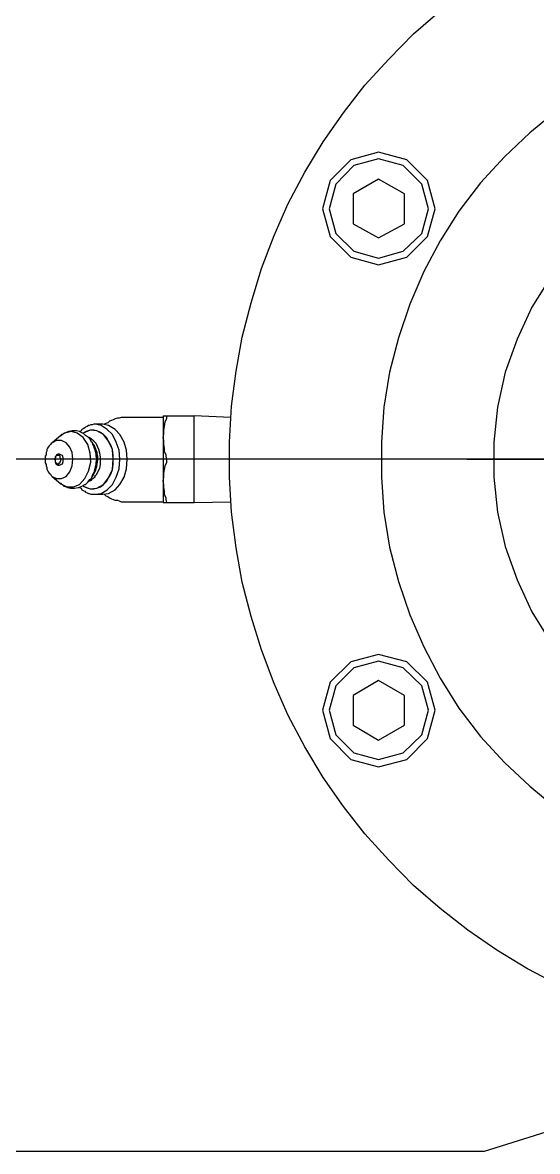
# Model space of a CAD drawing. Header units: millimetres. Extents: x -211 to 45495, y 24 to 52952.
# Drawn here: x 23073 to 23132.5, y 28212.1 to 28342.5 of the extents above; entities that cross this region are included whole.
import ezdxf

# ---------------------------------------------------------------- set-up
doc = ezdxf.new("R2010")
doc.units = ezdxf.units.MM
doc.layers.add('Layer2', color=7, linetype='Continuous')

# ---------------------------------------------------------------- blocks, each defined once
blk = doc.blocks.new('BLKF884')
at = {"layer": 'Layer2', "color": 7, "linetype": 'Continuous', "lineweight": 25}
for p, q in [((23114.14, 28269.5), (23110.96, 28268.64)), ((23117.42, 28268.64), (23114.14, 28269.5)), ((23110.96, 28268.64), (23108.55, 28266.31)), ((23119.83, 28266.31), (23117.42, 28268.64)), ((23108.55, 28266.31), (23107.68, 28263.04)), ((23120.69, 28263.04), (23119.83, 28266.31)), ((23107.68, 28263.04), (23108.55, 28259.77)), ((23108.55, 28259.77), (23110.96, 28257.36)), ((23117.42, 28257.36), (23119.83, 28259.77)), ((23110.96, 28257.36), (23114.14, 28256.5)), ((23114.14, 28256.5), (23117.42, 28257.36))]:
    blk.add_line(p, q, dxfattribs=at)
blk = doc.blocks.new('BLKF885')
at = {"layer": 'Layer2', "color": 7, "linetype": 'Continuous', "lineweight": 25}
for p, q in [((23114.14, 28268.72), (23111.3, 28267.95)), ((23116.99, 28267.95), (23114.14, 28268.72)), ((23111.3, 28267.95), (23109.23, 28265.88)), ((23119.14, 28265.88), (23116.99, 28267.95)), ((23109.23, 28265.88), (23108.46, 28263.04)), ((23119.91, 28263.04), (23119.14, 28265.88)), ((23108.46, 28263.04), (23109.23, 28260.2)), ((23109.23, 28260.2), (23111.3, 28258.13)), ((23116.99, 28258.13), (23119.14, 28260.2)), ((23111.3, 28258.13), (23114.14, 28257.36)), ((23114.14, 28257.36), (23116.99, 28258.13))]:
    blk.add_line(p, q, dxfattribs=at)
blk = doc.blocks.new('BLKF886')
at = {"layer": 'Layer2', "color": 7, "linetype": 'Continuous', "lineweight": 25}
for p, q in [((23111.22, 28264.76), (23111.22, 28261.32)), ((23111.22, 28261.32), (23114.14, 28259.6)), ((23114.14, 28259.6), (23117.16, 28261.32))]:
    blk.add_line(p, q, dxfattribs=at)
blk = doc.blocks.new('BLKF887')
at = {"layer": 'Layer2', "color": 7, "linetype": 'Continuous', "lineweight": 25}
for p, q in [((23114.14, 28327.54), (23110.96, 28326.68)), ((23117.42, 28326.68), (23114.14, 28327.54)), ((23110.96, 28326.68), (23108.55, 28324.27)), ((23119.83, 28324.27), (23117.42, 28326.68)), ((23108.55, 28324.27), (23107.68, 28321)), ((23120.69, 28321), (23119.83, 28324.27)), ((23107.68, 28321), (23108.55, 28317.81)), ((23108.55, 28317.81), (23110.96, 28315.4)), ((23117.42, 28315.4), (23119.83, 28317.81)), ((23110.96, 28315.4), (23114.14, 28314.54)), ((23114.14, 28314.54), (23117.42, 28315.4))]:
    blk.add_line(p, q, dxfattribs=at)
blk = doc.blocks.new('BLKF888')
at = {"layer": 'Layer2', "color": 7, "linetype": 'Continuous', "lineweight": 25}
for p, q in [((23114.14, 28326.77), (23111.3, 28325.99)), ((23116.99, 28325.99), (23114.14, 28326.77)), ((23111.3, 28325.99), (23109.23, 28323.84)), ((23119.14, 28323.84), (23116.99, 28325.99)), ((23109.23, 28323.84), (23108.46, 28321)), ((23119.91, 28321), (23119.14, 28323.84)), ((23108.46, 28321), (23109.23, 28318.15)), ((23109.23, 28318.15), (23111.3, 28316.09)), ((23116.99, 28316.09), (23119.14, 28318.15)), ((23111.3, 28316.09), (23114.14, 28315.31)), ((23114.14, 28315.31), (23116.99, 28316.09))]:
    blk.add_line(p, q, dxfattribs=at)
blk = doc.blocks.new('BLKF916')
at = {"layer": 'Layer2', "color": 7, "linetype": 'Continuous', "lineweight": 25}
for p, q in [((23076.08, 28293.61), (23075.99, 28293.44)), ((23076.25, 28293.78), (23076.08, 28293.61)), ((23076.34, 28293.87), (23076.25, 28293.78)), ((23076.43, 28293.96), (23076.34, 28293.87)), ((23075.74, 28292.58), (23075.65, 28292.41)), ((23075.65, 28292.41), (23075.65, 28292.23)), ((23075.82, 28293.01), (23075.74, 28292.84)), ((23075.74, 28292.84), (23075.74, 28292.58)), ((23075.91, 28293.35), (23075.82, 28293.18)), ((23075.82, 28293.18), (23075.82, 28293.01)), ((23075.99, 28293.44), (23075.91, 28293.35))]:
    blk.add_line(p, q, dxfattribs=at)
blk = doc.blocks.new('BLKF917')
at = {"layer": 'Layer2', "color": 7, "linetype": 'Continuous', "lineweight": 25}
for p, q in [((23077.63, 28294.9), (23077.54, 28294.9)), ((23077.54, 28294.9), (23077.54, 28294.82)), ((23077.72, 28294.99), (23077.63, 28294.9)), ((23077.8, 28294.99), (23077.72, 28294.99)), ((23077.89, 28295.08), (23077.8, 28295.08)), ((23077.8, 28295.08), (23077.8, 28294.99))]:
    blk.add_line(p, q, dxfattribs=at)
blk = doc.blocks.new('BLKF918')
at = {"layer": 'Layer2', "color": 7, "linetype": 'Continuous', "lineweight": 25}
for p, q in [((23079.35, 28295.08), (23078.66, 28295.25)), ((23080.04, 28294.56), (23079.35, 28295.08)), ((23080.56, 28293.78), (23080.04, 28294.56)), ((23080.82, 28292.75), (23080.56, 28293.78)), ((23080.9, 28291.72), (23080.82, 28292.75)), ((23080.64, 28290.68), (23080.9, 28291.72)), ((23079.61, 28289.13), (23080.21, 28289.82)), ((23080.21, 28289.82), (23080.64, 28290.68)), ((23077.46, 28289.22), (23078.15, 28288.88)), ((23078.15, 28288.88), (23078.92, 28288.88)), ((23078.92, 28288.88), (23079.61, 28289.13))]:
    blk.add_line(p, q, dxfattribs=at)
blk = doc.blocks.new('BLKF919')
at = {"layer": 'Layer2', "color": 7, "linetype": 'Continuous', "lineweight": 25}
for p, q in [((23077.54, 28294.21), (23076.94, 28294.21)), ((23078.06, 28293.96), (23077.54, 28294.21)), ((23078.49, 28293.44), (23078.06, 28293.96)), ((23078.75, 28292.84), (23078.49, 28293.44)), ((23078.84, 28292.06), (23078.75, 28292.84)), ((23075.65, 28292.06), (23075.65, 28291.63)), ((23075.65, 28291.63), (23075.74, 28291.46)), ((23075.74, 28291.46), (23075.74, 28291.29)), ((23075.74, 28291.29), (23075.82, 28291.11)), ((23075.82, 28291.11), (23075.82, 28290.94)), ((23075.82, 28290.94), (23075.91, 28290.77)), ((23078.49, 28290.6), (23078.75, 28291.29)), ((23078.75, 28291.29), (23078.84, 28292.06)), ((23075.91, 28290.77), (23075.99, 28290.6)), ((23075.99, 28290.6), (23076.08, 28290.43)), ((23076.08, 28290.43), (23076.25, 28290.34)), ((23076.25, 28290.34), (23076.34, 28290.17)), ((23076.34, 28290.17), (23076.43, 28290.08)), ((23076.43, 28290.08), (23076.94, 28289.82)), ((23076.94, 28289.82), (23077.54, 28289.82)), ((23077.54, 28289.82), (23078.06, 28290.08)), ((23078.06, 28290.08), (23078.49, 28290.6))]:
    blk.add_line(p, q, dxfattribs=at)
blk = doc.blocks.new('BLKF920')
at = {"layer": 'Layer2', "color": 7, "linetype": 'Continuous', "lineweight": 25}
for p, q in [((23081.51, 28292.84), (23081.42, 28293.09)), ((23081.51, 28292.66), (23081.51, 28292.84)), ((23081.51, 28292.41), (23081.51, 28292.66)), ((23081.59, 28292.15), (23081.51, 28292.41)), ((23081.42, 28291.03), (23081.51, 28291.29)), ((23081.42, 28290.86), (23081.42, 28291.03)), ((23081.51, 28291.72), (23081.59, 28291.98)), ((23081.51, 28291.46), (23081.51, 28291.72)), ((23081.51, 28291.29), (23081.51, 28291.46)), ((23081.59, 28291.98), (23081.59, 28292.15)), ((23081.33, 28290.6), (23081.42, 28290.86))]:
    blk.add_line(p, q, dxfattribs=at)
blk = doc.blocks.new('BLKF921')
at = {"layer": 'Layer2', "color": 7, "linetype": 'Continuous', "lineweight": 25}
for p, q in [((23081.08, 28289.99), (23081.08, 28290.17)), ((23081.08, 28290.17), (23081.16, 28290.17)), ((23081.16, 28290.17), (23081.16, 28290.34)), ((23081.16, 28290.34), (23081.25, 28290.34)), ((23081.25, 28290.43), (23081.25, 28290.51)), ((23081.25, 28290.34), (23081.25, 28290.43))]:
    blk.add_line(p, q, dxfattribs=at)
blk = doc.blocks.new('BLKF922')
at = {"layer": 'Layer2', "color": 7, "linetype": 'Continuous', "lineweight": 25}
for p, q in [((23077.63, 28294.9), (23077.54, 28294.9)), ((23077.89, 28295.08), (23077.63, 28294.9)), ((23078.32, 28295.25), (23077.89, 28295.08)), ((23078.41, 28295.25), (23078.32, 28295.25)), ((23078.75, 28295.33), (23078.41, 28295.25)), ((23079.18, 28295.33), (23078.75, 28295.33)), ((23079.27, 28295.33), (23079.18, 28295.33)), ((23079.61, 28295.25), (23079.27, 28295.33)), ((23079.96, 28295.08), (23079.61, 28295.25)), ((23080.04, 28295.08), (23079.96, 28295.08)), ((23080.3, 28294.82), (23080.04, 28295.08)), ((23080.64, 28294.56), (23080.3, 28294.82)), ((23080.82, 28294.39), (23080.64, 28294.56)), ((23080.99, 28294.04), (23080.82, 28294.39)), ((23081.08, 28294.04), (23080.99, 28294.04)), ((23081.25, 28293.7), (23081.08, 28294.04)), ((23081.25, 28293.61), (23081.25, 28293.7))]:
    blk.add_line(p, q, dxfattribs=at)
blk = doc.blocks.new('BLKF923')
at = {"layer": 'Layer2', "color": 7, "linetype": 'Continuous', "lineweight": 25}
for p, q in [((23081.42, 28293.09), (23081.33, 28293.27)), ((23081.51, 28292.66), (23081.42, 28293.09)), ((23081.59, 28292.49), (23081.51, 28292.66)), ((23081.59, 28292.06), (23081.59, 28292.49)), ((23081.33, 28290.68), (23081.42, 28291.03)), ((23081.42, 28291.03), (23081.51, 28291.46)), ((23081.51, 28291.63), (23081.59, 28292.06)), ((23081.51, 28291.54), (23081.51, 28291.63)), ((23081.51, 28291.46), (23081.51, 28291.54)), ((23080.56, 28289.39), (23080.82, 28289.74)), ((23080.82, 28289.74), (23080.9, 28289.74)), ((23080.9, 28289.74), (23081.08, 28290.08)), ((23081.08, 28290.08), (23081.25, 28290.51)), ((23081.25, 28290.51), (23081.33, 28290.6)), ((23081.33, 28290.6), (23081.33, 28290.68)), ((23077.37, 28289.31), (23077.46, 28289.31)), ((23077.46, 28289.31), (23077.72, 28289.05)), ((23077.72, 28289.05), (23077.8, 28288.96)), ((23077.8, 28288.96), (23077.89, 28288.96)), ((23077.89, 28288.96), (23078.23, 28288.79)), ((23078.23, 28288.79), (23078.58, 28288.7)), ((23078.58, 28288.7), (23078.66, 28288.7)), ((23078.66, 28288.7), (23079.01, 28288.7)), ((23079.01, 28288.7), (23079.44, 28288.79)), ((23079.44, 28288.79), (23079.53, 28288.79)), ((23079.53, 28288.79), (23079.87, 28288.96)), ((23079.87, 28288.96), (23080.21, 28289.13)), ((23080.21, 28289.13), (23080.3, 28289.13)), ((23080.3, 28289.13), (23080.56, 28289.39))]:
    blk.add_line(p, q, dxfattribs=at)
blk = doc.blocks.new('BLKF924')
at = {"layer": 'Layer2', "color": 7, "linetype": 'Continuous', "lineweight": 25}
for p, q in [((23076.86, 28292.41), (23076.77, 28292.15)), ((23076.94, 28292.58), (23076.86, 28292.41)), ((23077.11, 28292.66), (23076.94, 28292.58)), ((23077.29, 28292.66), (23077.11, 28292.66)), ((23077.46, 28292.58), (23077.29, 28292.66)), ((23077.63, 28292.49), (23077.46, 28292.58)), ((23077.72, 28292.23), (23077.63, 28292.49)), ((23077.72, 28292.06), (23077.72, 28292.23)), ((23076.77, 28292.15), (23076.68, 28292.06)), ((23076.68, 28292.06), (23076.77, 28292.06)), ((23076.77, 28292.06), (23076.77, 28291.8)), ((23076.77, 28291.8), (23076.86, 28291.54)), ((23076.94, 28291.46), (23077.11, 28291.37)), ((23077.11, 28291.37), (23077.29, 28291.37)), ((23077.29, 28291.37), (23077.46, 28291.46)), ((23077.46, 28291.46), (23077.63, 28291.54)), ((23077.63, 28291.54), (23077.72, 28291.8)), ((23077.72, 28291.8), (23077.72, 28292.06))]:
    blk.add_line(p, q, dxfattribs=at)
blk = doc.blocks.new('BLKF925')
at = {"layer": 'Layer2', "color": 7, "linetype": 'Continuous', "lineweight": 25}
for p, q in [((23076.86, 28292.41), (23076.77, 28292.32)), ((23076.77, 28292.32), (23076.77, 28292.23)), ((23076.77, 28292.23), (23076.77, 28292.15)), ((23076.94, 28292.49), (23076.86, 28292.41)), ((23077.11, 28292.49), (23076.94, 28292.49)), ((23077.29, 28292.49), (23077.2, 28292.49)), ((23077.37, 28292.41), (23077.29, 28292.49)), ((23077.37, 28292.23), (23077.37, 28292.41)), ((23077.46, 28292.15), (23077.37, 28292.23)), ((23076.77, 28292.15), (23076.77, 28292.06)), ((23076.77, 28292.06), (23076.77, 28291.98)), ((23076.77, 28291.98), (23076.77, 28291.89)), ((23076.77, 28291.89), (23076.77, 28291.8)), ((23076.77, 28291.8), (23076.77, 28291.72)), ((23076.77, 28291.72), (23076.86, 28291.63)), ((23076.86, 28291.63), (23076.94, 28291.63)), ((23076.94, 28291.63), (23076.94, 28291.54)), ((23076.94, 28291.54), (23077.03, 28291.54)), ((23077.03, 28291.54), (23077.11, 28291.54)), ((23077.11, 28291.54), (23077.2, 28291.54)), ((23077.2, 28291.54), (23077.29, 28291.63)), ((23077.29, 28291.63), (23077.37, 28291.63)), ((23077.37, 28291.8), (23077.46, 28291.89)), ((23077.37, 28291.63), (23077.37, 28291.8)), ((23077.46, 28292.06), (23077.46, 28292.15)), ((23077.46, 28291.89), (23077.46, 28292.06))]:
    blk.add_line(p, q, dxfattribs=at)
blk = doc.blocks.new('BLKF926')
at = {"layer": 'Layer2', "color": 7, "linetype": 'Continuous', "lineweight": 25}
for p, q in [((23081.33, 28293.53), (23081.33, 28293.61)), ((23081.33, 28293.44), (23081.33, 28293.53)), ((23081.42, 28293.35), (23081.33, 28293.44)), ((23081.42, 28293.27), (23081.42, 28293.35)), ((23081.51, 28293.18), (23081.42, 28293.27)), ((23081.51, 28292.92), (23081.51, 28293.18)), ((23081.59, 28292.84), (23081.51, 28292.92))]:
    blk.add_line(p, q, dxfattribs=at)
blk = doc.blocks.new('BLKF927')
at = {"layer": 'Layer2', "color": 7, "linetype": 'Continuous', "lineweight": 25}
for p, q in [((23081.16, 28293.7), (23081.16, 28293.87)), ((23081.25, 28293.7), (23081.16, 28293.7)), ((23081.25, 28293.61), (23081.25, 28293.7))]:
    blk.add_line(p, q, dxfattribs=at)
blk = doc.blocks.new('BLKF928')
at = {"layer": 'Layer2', "color": 7, "linetype": 'Continuous', "lineweight": 25}
for p, q in [((23081.68, 28292.32), (23081.59, 28292.49)), ((23081.68, 28292.15), (23081.68, 28292.32)), ((23081.42, 28290.77), (23081.51, 28290.94)), ((23081.51, 28291.03), (23081.59, 28291.2)), ((23081.51, 28290.94), (23081.51, 28291.03)), ((23081.59, 28291.54), (23081.68, 28291.72)), ((23081.59, 28291.37), (23081.59, 28291.54)), ((23081.59, 28291.2), (23081.59, 28291.37)), ((23081.68, 28292.06), (23081.68, 28292.15)), ((23081.68, 28291.89), (23081.68, 28292.06)), ((23081.68, 28291.72), (23081.68, 28291.89))]:
    blk.add_line(p, q, dxfattribs=at)
blk = doc.blocks.new('BLKF929')
at = {"layer": 'Layer2', "color": 7, "linetype": 'Continuous', "lineweight": 25}
for p, q in [((23081.25, 28290.34), (23081.25, 28290.43)), ((23081.25, 28290.43), (23081.33, 28290.43)), ((23081.33, 28290.6), (23081.42, 28290.68)), ((23081.33, 28290.43), (23081.33, 28290.6))]:
    blk.add_line(p, q, dxfattribs=at)
blk = doc.blocks.new('BLKF930')
at = {"layer": 'Layer2', "color": 7, "linetype": 'Continuous', "lineweight": 25}
for p, q in [((23081.59, 28292.92), (23081.59, 28292.66)), ((23081.59, 28292.66), (23081.68, 28292.41)), ((23081.68, 28292.41), (23081.68, 28291.98)), ((23081.51, 28291.11), (23081.42, 28290.68)), ((23081.59, 28291.46), (23081.51, 28291.11)), ((23081.68, 28291.98), (23081.59, 28291.54)), ((23081.59, 28291.54), (23081.59, 28291.46))]:
    blk.add_line(p, q, dxfattribs=at)
blk = doc.blocks.new('BLKF931')
at = {"layer": 'Layer2', "color": 7, "linetype": 'Continuous', "lineweight": 25}
for p, q in [((23081.16, 28293.78), (23081.25, 28293.78)), ((23081.25, 28293.78), (23081.42, 28293.35)), ((23081.42, 28293.35), (23081.42, 28293.27))]:
    blk.add_line(p, q, dxfattribs=at)
blk = doc.blocks.new('BLKF932')
at = {"layer": 'Layer2', "color": 7, "linetype": 'Continuous', "lineweight": 25}
for p, q in [((23081.59, 28295.33), (23080.82, 28295.42)), ((23082.37, 28294.9), (23081.59, 28295.33)), ((23082.97, 28294.13), (23082.37, 28294.9)), ((23083.4, 28293.18), (23082.97, 28294.13)), ((23083.49, 28292.06), (23083.4, 28293.18)), ((23083.4, 28290.86), (23083.49, 28292.06)), ((23082.37, 28289.13), (23082.97, 28289.91)), ((23082.97, 28289.91), (23083.4, 28290.86)), ((23080.04, 28288.96), (23080.82, 28288.62)), ((23080.82, 28288.62), (23081.59, 28288.7)), ((23081.59, 28288.7), (23082.37, 28289.13))]:
    blk.add_line(p, q, dxfattribs=at)
blk = doc.blocks.new('BLKF933')
at = {"layer": 'Layer2', "color": 7, "linetype": 'Continuous', "lineweight": 25}
for p, q in [((23081.25, 28294.13), (23080.99, 28294.39)), ((23081.51, 28293.87), (23081.25, 28294.13)), ((23081.68, 28293.53), (23081.51, 28293.87)), ((23081.85, 28293.18), (23081.68, 28293.53)), ((23081.94, 28292.75), (23081.85, 28293.18)), ((23082.02, 28292.32), (23081.94, 28292.75)), ((23082.02, 28291.89), (23082.02, 28292.32)), ((23081.76, 28290.68), (23081.94, 28291.03)), ((23081.94, 28291.03), (23082.02, 28291.46)), ((23082.02, 28291.46), (23082.02, 28291.89)), ((23081.59, 28290.34), (23081.76, 28290.68))]:
    blk.add_line(p, q, dxfattribs=at)
blk = doc.blocks.new('BLKF934')
at = {"layer": 'Layer2', "color": 7, "linetype": 'Continuous', "lineweight": 25}
for p, q in [((23080.82, 28289.56), (23080.9, 28289.65)), ((23080.9, 28289.65), (23080.99, 28289.65)), ((23080.99, 28289.65), (23081.08, 28289.74)), ((23081.08, 28289.74), (23081.16, 28289.82)), ((23081.16, 28289.82), (23081.25, 28289.91)), ((23081.25, 28289.91), (23081.33, 28289.99)), ((23081.33, 28289.99), (23081.42, 28289.99)), ((23081.42, 28290.17), (23081.51, 28290.25)), ((23081.42, 28289.99), (23081.42, 28290.17)), ((23080.64, 28289.48), (23080.73, 28289.56)), ((23080.73, 28289.56), (23080.82, 28289.56))]:
    blk.add_line(p, q, dxfattribs=at)
blk = doc.blocks.new('BLKF935')
at = {"layer": 'Layer2', "color": 7, "linetype": 'Continuous', "lineweight": 25}
for p, q in [((23079.61, 28288.79), (23079.78, 28288.7)), ((23079.78, 28288.7), (23079.87, 28288.53)), ((23079.87, 28288.53), (23080.04, 28288.44)), ((23080.04, 28288.44), (23080.21, 28288.36)), ((23080.21, 28288.36), (23080.3, 28288.27)), ((23080.3, 28288.27), (23080.47, 28288.19)), ((23080.47, 28288.19), (23080.64, 28288.1)), ((23080.64, 28288.1), (23080.73, 28288.1)), ((23080.73, 28288.1), (23080.9, 28288.01)), ((23080.9, 28288.01), (23081.08, 28288.01)), ((23081.08, 28288.01), (23081.25, 28288.01))]:
    blk.add_line(p, q, dxfattribs=at)
blk = doc.blocks.new('BLKF936')
at = {"layer": 'Layer2', "color": 7, "linetype": 'Continuous', "lineweight": 25}
for p, q in [((23080.82, 28295.42), (23080.39, 28295.25)), ((23081.25, 28295.42), (23080.82, 28295.42)), ((23081.59, 28295.33), (23081.25, 28295.42)), ((23082.02, 28295.16), (23081.59, 28295.33)), ((23082.37, 28294.9), (23082.02, 28295.16)), ((23082.71, 28294.56), (23082.37, 28294.9)), ((23082.97, 28294.13), (23082.71, 28294.56)), ((23083.23, 28293.7), (23082.97, 28294.13)), ((23083.4, 28293.18), (23083.23, 28293.7)), ((23083.49, 28292.58), (23083.4, 28293.18)), ((23083.49, 28292.06), (23083.49, 28292.58))]:
    blk.add_line(p, q, dxfattribs=at)
blk = doc.blocks.new('BLKF937')
at = {"layer": 'Layer2', "color": 7, "linetype": 'Continuous', "lineweight": 25}
for p, q in [((23083.4, 28290.86), (23083.49, 28291.46)), ((23082.71, 28289.48), (23082.97, 28289.91)), ((23082.97, 28289.91), (23083.23, 28290.34)), ((23083.23, 28290.34), (23083.4, 28290.86)), ((23080.04, 28288.96), (23080.39, 28288.79)), ((23080.39, 28288.79), (23080.82, 28288.62)), ((23080.82, 28288.62), (23081.25, 28288.62)), ((23081.25, 28288.62), (23081.59, 28288.7)), ((23081.59, 28288.7), (23082.02, 28288.88)), ((23082.02, 28288.88), (23082.37, 28289.13)), ((23082.37, 28289.13), (23082.71, 28289.48))]:
    blk.add_line(p, q, dxfattribs=at)
blk = doc.blocks.new('BLKF938')
at = {"layer": 'Layer2', "color": 7, "linetype": 'Continuous', "lineweight": 25}
for p, q in [((23083.74, 28295.51), (23082.97, 28295.94)), ((23084.26, 28294.9), (23083.74, 28295.51)), ((23084.78, 28294.04), (23084.26, 28294.9)), ((23085.04, 28293.09), (23084.78, 28294.04)), ((23085.12, 28292.06), (23085.04, 28293.09)), ((23084.78, 28289.99), (23085.04, 28290.94)), ((23085.04, 28290.94), (23085.12, 28292.06)), ((23084.26, 28289.13), (23084.78, 28289.99)), ((23082.97, 28288.1), (23083.74, 28288.53)), ((23083.74, 28288.53), (23084.26, 28289.13)), ((23082.28, 28288.01), (23082.97, 28288.1))]:
    blk.add_line(p, q, dxfattribs=at)
blk = doc.blocks.new('BLKF939')
at = {"layer": 'Layer2', "color": 7, "linetype": 'Continuous', "lineweight": 25}
for p, q in [((23081.25, 28296.11), (23081.08, 28296.02)), ((23081.42, 28296.11), (23081.25, 28296.11)), ((23079.87, 28295.51), (23079.78, 28295.33)), ((23080.04, 28295.59), (23079.87, 28295.51)), ((23080.21, 28295.68), (23080.04, 28295.59)), ((23080.3, 28295.76), (23080.21, 28295.68)), ((23080.47, 28295.85), (23080.3, 28295.76)), ((23080.64, 28295.94), (23080.47, 28295.85)), ((23080.73, 28295.94), (23080.64, 28295.94)), ((23080.9, 28296.02), (23080.73, 28295.94)), ((23081.08, 28296.02), (23080.9, 28296.02))]:
    blk.add_line(p, q, dxfattribs=at)
blk = doc.blocks.new('BLKF940')
at = {"layer": 'Layer2', "color": 7, "linetype": 'Continuous', "lineweight": 25}
for p, q in [((23082.8, 28295.51), (23082.11, 28295.94)), ((23083.4, 28294.9), (23082.8, 28295.51)), ((23083.83, 28294.04), (23083.4, 28294.9)), ((23084.18, 28293.09), (23083.83, 28294.04)), ((23084.26, 28292.06), (23084.18, 28293.09)), ((23083.83, 28289.99), (23084.18, 28290.94)), ((23084.18, 28290.94), (23084.26, 28292.06)), ((23083.4, 28289.13), (23083.83, 28289.99)), ((23082.11, 28288.1), (23082.8, 28288.53)), ((23082.8, 28288.53), (23083.4, 28289.13)), ((23081.42, 28288.01), (23082.11, 28288.1))]:
    blk.add_line(p, q, dxfattribs=at)
blk = doc.blocks.new('BLKF941')
at = {"layer": 'Layer2', "color": 7, "linetype": 'Continuous', "lineweight": 25}
for p, q in [((23089.34, 28293.78), (23089.34, 28294.21)), ((23089.43, 28293.35), (23089.34, 28293.78)), ((23089.43, 28292.92), (23089.43, 28293.35)), ((23089.6, 28292.58), (23089.43, 28292.92)), ((23089.6, 28292.41), (23089.6, 28292.58)), ((23089.69, 28292.06), (23089.6, 28292.41))]:
    blk.add_line(p, q, dxfattribs=at)
blk = doc.blocks.new('BLKF942')
at = {"layer": 'Layer2', "color": 7, "linetype": 'Continuous', "lineweight": 25}
for p, q in [((23089.43, 28295.85), (23089.51, 28296.37)), ((23089.51, 28296.37), (23089.69, 28296.8)), ((23089.26, 28294.56), (23089.34, 28294.99)), ((23089.34, 28295.42), (23089.43, 28295.85)), ((23089.34, 28294.99), (23089.34, 28295.42))]:
    blk.add_line(p, q, dxfattribs=at)
blk = doc.blocks.new('BLKF943')
at = {"layer": 'Layer2', "color": 7, "linetype": 'Continuous', "lineweight": 25}
for p, q in [((23089.43, 28290.86), (23089.51, 28291.29)), ((23089.51, 28291.29), (23089.69, 28291.72)), ((23089.26, 28289.56), (23089.34, 28289.99)), ((23089.34, 28290.43), (23089.43, 28290.86)), ((23089.34, 28289.99), (23089.34, 28290.43))]:
    blk.add_line(p, q, dxfattribs=at)
blk = doc.blocks.new('BLKF944')
at = {"layer": 'Layer2', "color": 7, "linetype": 'Continuous', "lineweight": 25}
for p, q in [((23089.34, 28288.79), (23089.34, 28289.13)), ((23089.43, 28288.36), (23089.34, 28288.79)), ((23089.43, 28287.93), (23089.43, 28288.36)), ((23089.6, 28287.58), (23089.43, 28287.93)), ((23089.6, 28287.41), (23089.6, 28287.58)), ((23089.69, 28287.07), (23089.6, 28287.41))]:
    blk.add_line(p, q, dxfattribs=at)
blk = doc.blocks.new('BLKF945')
at = {"layer": 'Layer2', "color": 7, "linetype": 'Continuous', "lineweight": 25}
for p, q in [((23082.45, 28288.01), (23082.63, 28287.84)), ((23082.63, 28287.84), (23082.88, 28287.76)), ((23082.88, 28287.76), (23083.06, 28287.58)), ((23083.06, 28287.58), (23083.31, 28287.5)), ((23083.31, 28287.5), (23083.49, 28287.41)), ((23083.49, 28287.41), (23083.74, 28287.33)), ((23083.74, 28287.33), (23084, 28287.33)), ((23084, 28287.33), (23084.18, 28287.24)), ((23084.18, 28287.24), (23084.43, 28287.15)), ((23084.43, 28287.15), (23084.69, 28287.15)), ((23084.69, 28287.15), (23084.95, 28287.15))]:
    blk.add_line(p, q, dxfattribs=at)
blk = doc.blocks.new('BLKF946')
at = {"layer": 'Layer2', "color": 7, "linetype": 'Continuous', "lineweight": 25}
for p, q in [((23082.88, 28296.28), (23082.63, 28296.19)), ((23083.06, 28296.45), (23082.88, 28296.28)), ((23083.31, 28296.54), (23083.06, 28296.45)), ((23083.49, 28296.63), (23083.31, 28296.54)), ((23083.74, 28296.71), (23083.49, 28296.63)), ((23084, 28296.8), (23083.74, 28296.71)), ((23084.18, 28296.8), (23084, 28296.8)), ((23084.43, 28296.88), (23084.18, 28296.8)), ((23085.21, 28296.88), (23084.43, 28296.88))]:
    blk.add_line(p, q, dxfattribs=at)
blk = doc.blocks.new('BLKF1313')
at = {"layer": 'Layer2', "color": 7, "linetype": 'Continuous', "lineweight": 25}
for p, q in [((23161.33, 28341.92), (23157.29, 28341.49)), ((23165.47, 28342.01), (23161.33, 28341.92)), ((23169.51, 28341.75), (23165.47, 28342.01)), ((23153.24, 28340.8), (23149.36, 28339.68)), ((23157.29, 28341.49), (23153.24, 28340.8)), ((23173.56, 28341.15), (23169.51, 28341.75)), ((23177.52, 28340.29), (23173.56, 28341.15)), ((23149.36, 28339.68), (23145.49, 28338.3)), ((23181.4, 28339.08), (23177.52, 28340.29)), ((23145.49, 28338.3), (23141.79, 28336.58)), ((23185.19, 28337.53), (23181.4, 28339.08)), ((23141.79, 28336.58), (23138.26, 28334.6)), ((23188.8, 28335.64), (23185.19, 28337.53)), ((23192.25, 28333.57), (23188.8, 28335.64)), ((23138.26, 28334.6), (23134.81, 28332.36)), ((23195.61, 28331.16), (23192.25, 28333.57)), ((23134.81, 28332.36), (23131.62, 28329.78)), ((23198.62, 28328.49), (23195.61, 28331.16)), ((23131.62, 28329.78), (23128.7, 28327.02)), ((23201.55, 28325.56), (23198.62, 28328.49)), ((23128.7, 28327.02), (23125.94, 28324.01)), ((23204.13, 28322.37), (23201.55, 28325.56)), ((23125.94, 28324.01), (23123.44, 28320.74)), ((23206.46, 28319.02), (23204.13, 28322.37)), ((23123.44, 28320.74), (23121.29, 28317.29)), ((23208.52, 28315.57), (23206.46, 28319.02)), ((23121.29, 28317.29), (23119.4, 28313.76)), ((23210.33, 28311.87), (23208.52, 28315.57)), ((23119.4, 28313.76), (23117.76, 28309.97)), ((23211.8, 28308.08), (23210.33, 28311.87)), ((23117.76, 28309.97), (23116.47, 28306.1)), ((23212.92, 28304.12), (23211.8, 28308.08)), ((23116.47, 28306.1), (23115.43, 28302.14)), ((23213.78, 28300.16), (23212.92, 28304.12)), ((23115.43, 28302.14), (23114.75, 28298.09)), ((23214.21, 28296.11), (23213.78, 28300.16)), ((23114.75, 28298.09), (23114.49, 28294.04)), ((23214.38, 28292.06), (23214.21, 28296.11)), ((23114.49, 28294.04), (23114.49, 28289.99)), ((23114.49, 28289.99), (23114.75, 28285.95)), ((23213.78, 28283.88), (23214.21, 28287.93)), ((23114.75, 28285.95), (23115.43, 28281.9)), ((23212.92, 28279.92), (23213.78, 28283.88)), ((23115.43, 28281.9), (23116.47, 28277.94)), ((23211.8, 28275.96), (23212.92, 28279.92)), ((23116.47, 28277.94), (23117.76, 28274.06)), ((23210.33, 28272.17), (23211.8, 28275.96)), ((23117.76, 28274.06), (23119.4, 28270.36)), ((23208.52, 28268.55), (23210.33, 28272.17)), ((23119.4, 28270.36), (23121.29, 28266.74)), ((23206.46, 28265.02), (23208.52, 28268.55)), ((23121.29, 28266.74), (23123.44, 28263.3)), ((23204.13, 28261.66), (23206.46, 28265.02)), ((23123.44, 28263.3), (23125.94, 28260.03)), ((23201.55, 28258.48), (23204.13, 28261.66)), ((23125.94, 28260.03), (23128.7, 28257.01)), ((23198.62, 28255.64), (23201.55, 28258.48)), ((23128.7, 28257.01), (23131.62, 28254.26)), ((23195.61, 28252.97), (23198.62, 28255.64)), ((23131.62, 28254.26), (23134.81, 28251.67)), ((23192.25, 28250.55), (23195.61, 28252.97)), ((23134.81, 28251.67), (23138.26, 28249.43)), ((23188.8, 28248.4), (23192.25, 28250.55)), ((23138.26, 28249.43), (23141.79, 28247.45)), ((23185.19, 28246.51), (23188.8, 28248.4)), ((23141.79, 28247.45), (23145.49, 28245.73)), ((23145.49, 28245.73), (23149.36, 28244.35)), ((23181.4, 28245.04), (23185.19, 28246.51)), ((23149.36, 28244.35), (23153.24, 28243.32)), ((23177.52, 28243.75), (23181.4, 28245.04)), ((23153.24, 28243.32), (23157.29, 28242.55)), ((23169.51, 28242.29), (23173.56, 28242.89)), ((23173.56, 28242.89), (23177.52, 28243.75)), ((23157.29, 28242.55), (23161.33, 28242.12)), ((23161.33, 28242.12), (23165.47, 28242.03)), ((23165.47, 28242.03), (23169.51, 28242.29))]:
    blk.add_line(p, q, dxfattribs=at)
blk = doc.blocks.new('BLKF1314')
at = {"layer": 'Layer2', "color": 7, "linetype": 'Continuous', "lineweight": 25}
for p, q in [((23161.33, 28328.92), (23157.29, 28328.32)), ((23165.47, 28329), (23161.33, 28328.92)), ((23169.51, 28328.66), (23165.47, 28329)), ((23157.29, 28328.32), (23153.33, 28327.37)), ((23173.48, 28327.88), (23169.51, 28328.66)), ((23177.35, 28326.68), (23173.48, 28327.88)), ((23153.33, 28327.37), (23149.54, 28325.9)), ((23181.14, 28325.04), (23177.35, 28326.68)), ((23149.54, 28325.9), (23145.92, 28324.1)), ((23184.67, 28322.98), (23181.14, 28325.04)), ((23145.92, 28324.1), (23142.47, 28321.86)), ((23187.94, 28320.57), (23184.67, 28322.98)), ((23142.47, 28321.86), (23139.37, 28319.27)), ((23190.96, 28317.81), (23187.94, 28320.57)), ((23139.37, 28319.27), (23136.53, 28316.35)), ((23193.63, 28314.71), (23190.96, 28317.81)), ((23136.53, 28316.35), (23134.04, 28313.07)), ((23195.95, 28311.44), (23193.63, 28314.71)), ((23134.04, 28313.07), (23131.88, 28309.63)), ((23197.85, 28307.82), (23195.95, 28311.44)), ((23131.88, 28309.63), (23130.16, 28305.93)), ((23199.4, 28304.03), (23197.85, 28307.82)), ((23130.16, 28305.93), (23128.78, 28302.14)), ((23200.52, 28300.16), (23199.4, 28304.03)), ((23128.78, 28302.14), (23127.92, 28298.09)), ((23201.2, 28296.11), (23200.52, 28300.16)), ((23127.92, 28298.09), (23127.49, 28294.04)), ((23201.38, 28292.06), (23201.2, 28296.11)), ((23127.49, 28294.04), (23127.49, 28289.99)), ((23127.49, 28289.99), (23127.92, 28285.95)), ((23200.52, 28283.97), (23201.2, 28287.93)), ((23127.92, 28285.95), (23128.78, 28281.99)), ((23199.4, 28280.01), (23200.52, 28283.97)), ((23128.78, 28281.99), (23130.16, 28278.11)), ((23197.85, 28276.22), (23199.4, 28280.01)), ((23130.16, 28278.11), (23131.88, 28274.41)), ((23195.95, 28272.69), (23197.85, 28276.22)), ((23131.88, 28274.41), (23134.04, 28270.96)), ((23193.63, 28269.33), (23195.95, 28272.69)), ((23134.04, 28270.96), (23136.53, 28267.69)), ((23190.96, 28266.23), (23193.63, 28269.33)), ((23136.53, 28267.69), (23139.37, 28264.76)), ((23187.94, 28263.47), (23190.96, 28266.23)), ((23139.37, 28264.76), (23142.47, 28262.18)), ((23184.67, 28261.06), (23187.94, 28263.47)), ((23142.47, 28262.18), (23145.92, 28260.03)), ((23181.14, 28258.99), (23184.67, 28261.06)), ((23145.92, 28260.03), (23149.54, 28258.13)), ((23177.35, 28257.36), (23181.14, 28258.99)), ((23149.54, 28258.13), (23153.33, 28256.75)), ((23173.48, 28256.15), (23177.35, 28257.36)), ((23153.33, 28256.75), (23157.29, 28255.72)), ((23157.29, 28255.72), (23161.33, 28255.12)), ((23169.51, 28255.38), (23173.48, 28256.15)), ((23161.33, 28255.12), (23165.47, 28255.03)), ((23165.47, 28255.03), (23169.51, 28255.38))]:
    blk.add_line(p, q, dxfattribs=at)
blk = doc.blocks.new('BLKF1315')
at = {"layer": 'Layer2', "color": 7, "linetype": 'Continuous', "lineweight": 25}
for p, q in [((23118.19, 28341.23), (23121.29, 28343.9)), ((23115.35, 28338.3), (23118.19, 28341.23)), ((23112.59, 28335.29), (23115.35, 28338.3)), ((23110.1, 28332.1), (23112.59, 28335.29)), ((23107.77, 28328.75), (23110.1, 28332.1)), ((23105.62, 28325.22), (23107.77, 28328.75)), ((23103.72, 28321.6), (23105.62, 28325.22)), ((23102.09, 28317.9), (23103.72, 28321.6)), ((23100.62, 28314.11), (23102.09, 28317.9)), ((23099.42, 28310.15), (23100.62, 28314.11)), ((23098.38, 28306.18), (23099.42, 28310.15)), ((23097.7, 28302.22), (23098.38, 28306.18)), ((23097.18, 28298.18), (23097.7, 28302.22)), ((23096.92, 28294.04), (23097.18, 28298.18)), ((23096.92, 28289.99), (23096.92, 28294.04)), ((23097.18, 28285.95), (23096.92, 28289.99)), ((23097.7, 28281.81), (23097.18, 28285.95)), ((23098.38, 28277.85), (23097.7, 28281.81)), ((23099.42, 28273.89), (23098.38, 28277.85)), ((23100.62, 28270.02), (23099.42, 28273.89)), ((23102.09, 28266.14), (23100.62, 28270.02)), ((23103.72, 28262.44), (23102.09, 28266.14)), ((23105.62, 28258.82), (23103.72, 28262.44)), ((23107.77, 28255.29), (23105.62, 28258.82)), ((23110.1, 28251.93), (23107.77, 28255.29)), ((23112.59, 28248.75), (23110.1, 28251.93)), ((23115.35, 28245.73), (23112.59, 28248.75)), ((23118.19, 28242.8), (23115.35, 28245.73)), ((23121.29, 28240.13), (23118.19, 28242.8)), ((23124.48, 28237.64), (23121.29, 28240.13)), ((23127.84, 28235.31), (23124.48, 28237.64)), ((23131.37, 28233.16), (23127.84, 28235.31)), ((23134.98, 28231.26), (23131.37, 28233.16))]:
    blk.add_line(p, q, dxfattribs=at)
blk = doc.blocks.new('BLKF800')
at = {"layer": 'Layer2', "color": 7, "linetype": 'Continuous', "lineweight": 25}
for p, q in [((23114.14, 28324.44), (23111.22, 28322.72)), ((23117.16, 28322.72), (23114.14, 28324.44)), ((23111.22, 28322.72), (23111.22, 28319.27)), ((23117.16, 28319.27), (23117.16, 28322.72)), ((23119.14, 28318.15), (23119.91, 28321)), ((23119.83, 28317.81), (23120.69, 28321)), ((23111.22, 28319.27), (23114.14, 28317.64)), ((23114.14, 28317.64), (23117.16, 28319.27)), ((23082.11, 28295.94), (23081.42, 28296.11)), ((23082.28, 28296.11), (23081.42, 28296.11)), ((23082.97, 28295.94), (23082.28, 28296.11)), ((23082.63, 28296.19), (23082.45, 28296.11)), ((23089.26, 28296.88), (23085.21, 28296.88)), ((23089.26, 28297.06), (23092.87, 28297.06)), ((23089.26, 28297.06), (23089.26, 28287.07)), ((23089.69, 28296.8), (23089.69, 28297.06)), ((23092.87, 28287.07), (23092.87, 28297.06)), ((23097.09, 28296.88), (23092.87, 28297.06)), ((23077.46, 28294.82), (23076.43, 28293.96)), ((23077.54, 28294.9), (23077.37, 28294.73)), ((23077.54, 28294.82), (23077.46, 28294.82)), ((23078.66, 28295.25), (23077.89, 28295.08)), ((23079.78, 28295.33), (23079.61, 28295.25)), ((23080.82, 28295.42), (23080.04, 28295.08)), ((23080.39, 28295.25), (23080.04, 28295.08)), ((23076.94, 28294.21), (23076.43, 28293.96)), ((23080.99, 28294.39), (23080.73, 28294.56)), ((23081.08, 28293.96), (23081.08, 28294.04)), ((23081.25, 28293.7), (23081.08, 28294.04)), ((23081.16, 28293.87), (23081.08, 28293.96)), ((23081.33, 28293.61), (23081.25, 28293.7)), ((23081.25, 28293.53), (23081.25, 28293.61)), ((23081.33, 28293.27), (23081.25, 28293.61)), ((23081.33, 28293.53), (23081.25, 28293.53)), ((23081.33, 28293.27), (23081.33, 28293.53)), ((23089.34, 28294.21), (23089.26, 28294.47)), ((23075.65, 28292.23), (23075.65, 28292.06)), ((23077.2, 28292.49), (23077.11, 28292.49)), ((23081.42, 28293.09), (23081.33, 28293.27)), ((23081.42, 28293.27), (23081.59, 28292.92)), ((23081.59, 28292.66), (23081.59, 28292.84)), ((23081.59, 28292.49), (23081.59, 28292.66)), ((23089.26, 28292.06), (23048.52, 28292.06)), ((23076.86, 28291.54), (23076.94, 28291.46)), ((23083.49, 28291.46), (23083.49, 28292.06)), ((23105.45, 28292.06), (23086.93, 28292.06)), ((23092.87, 28292.06), (23089.69, 28292.06)), ((23089.69, 28291.72), (23089.69, 28292.06)), ((23097.35, 28292.06), (23093.3, 28292.06)), ((23142.13, 28292.06), (23101.48, 28292.06)), ((23113.54, 28292.06), (23109.49, 28292.06)), ((23158.32, 28292.06), (23117.59, 28292.06)), ((23124.39, 28292.06), (23158.32, 28292.06)), ((23130.5, 28292.06), (23158.32, 28292.06)), ((23076.43, 28290.08), (23077.46, 28289.22)), ((23081.42, 28290.68), (23081.08, 28290.08)), ((23081.08, 28289.99), (23081.25, 28290.34)), ((23081.25, 28290.51), (23081.33, 28290.6)), ((23081.42, 28290.68), (23081.42, 28290.77)), ((23081.51, 28290.25), (23081.59, 28290.34)), ((23089.34, 28289.13), (23089.26, 28289.48)), ((23081.25, 28288.01), (23081.42, 28288.01)), ((23081.42, 28288.01), (23082.28, 28288.01)), ((23084.95, 28287.15), (23085.21, 28287.15)), ((23085.21, 28287.15), (23089.26, 28287.15)), ((23089.26, 28287.07), (23092.87, 28287.07)), ((23092.87, 28287.07), (23097.09, 28287.15)), ((23114.14, 28266.49), (23111.22, 28264.76)), ((23117.16, 28264.76), (23114.14, 28266.49)), ((23117.16, 28261.32), (23117.16, 28264.76)), ((23119.14, 28260.2), (23119.91, 28263.04)), ((23119.83, 28259.77), (23120.69, 28263.04)), ((23166.41, 28224.55), (23126.37, 28212.06)), ((23126.37, 28212.06), (23021.23, 28212.06))]:
    blk.add_line(p, q, dxfattribs=at)
for name in ['BLKF1315', 'BLKF1313', 'BLKF1314', 'BLKF887', 'BLKF888', 'BLKF939', 'BLKF946', 'BLKF942', 'BLKF918', 'BLKF922', 'BLKF917', 'BLKF932', 'BLKF936', 'BLKF940', 'BLKF938', 'BLKF919', 'BLKF916', 'BLKF933', 'BLKF927', 'BLKF931', 'BLKF926', 'BLKF941', 'BLKF924', 'BLKF925', 'BLKF923', 'BLKF920', 'BLKF930', 'BLKF928', 'BLKF937', 'BLKF943', 'BLKF934', 'BLKF921', 'BLKF929', 'BLKF935', 'BLKF944', 'BLKF945', 'BLKF884', 'BLKF885', 'BLKF886']:
    blk.add_blockref(name, (0, 0), dxfattribs=at)

msp = doc.modelspace()

# ---------------------------------------------------------------- block references
at = {"layer": 'Layer2', "color": 7, "linetype": 'Continuous', "lineweight": 25}
msp.add_blockref('BLKF800', (0, 0), dxfattribs=at)

doc.saveas('drawing.dxf')
